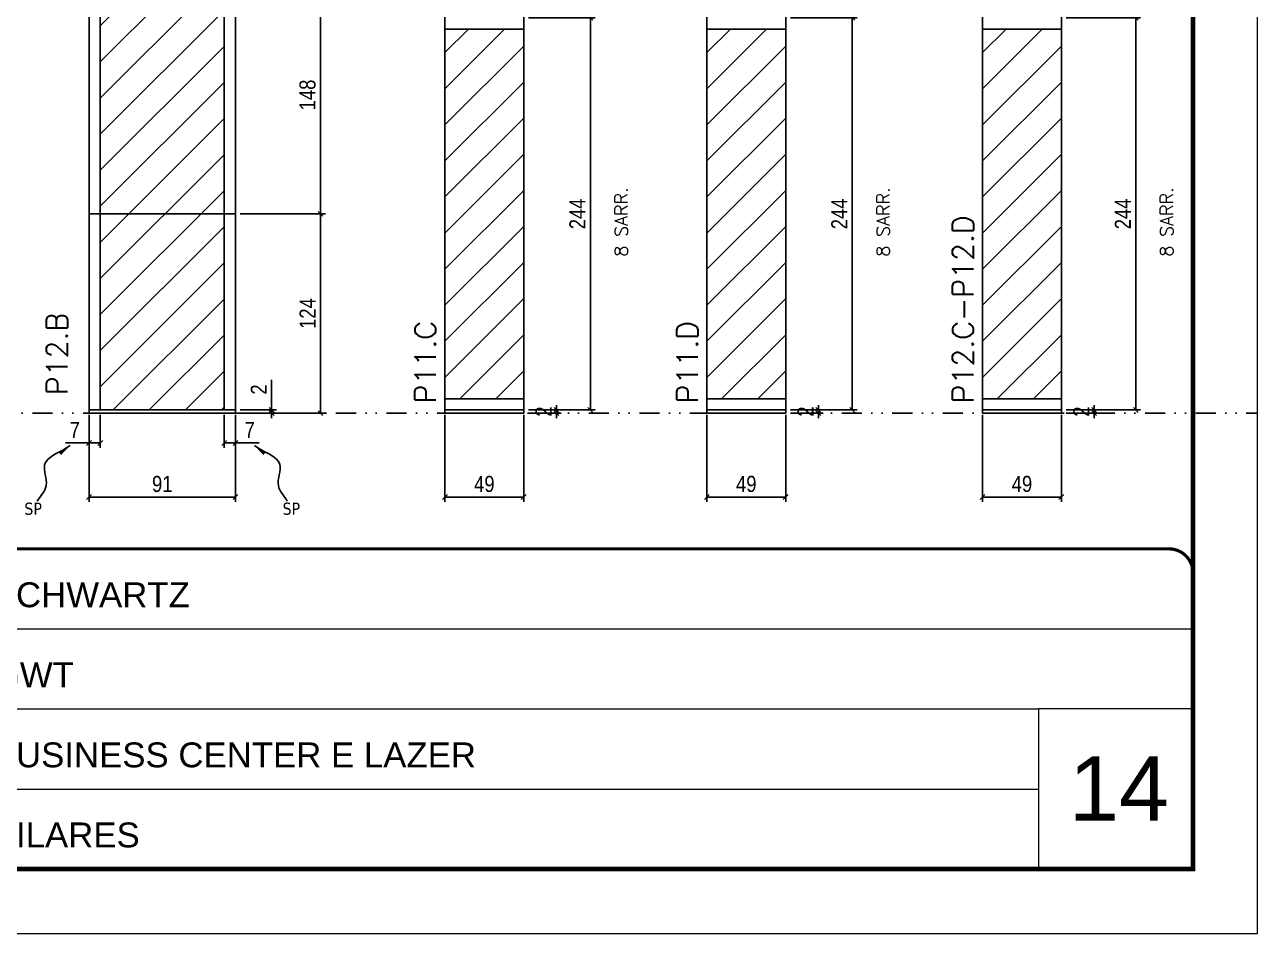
# Model space of a CAD drawing. Extents: x 13379 to 23315, y 867 to 16997.
# Drawn here: x 16703 to 17469, y 12353 to 12918 of the extents above; entities that cross this region are included whole.
import ezdxf

# ---------------------------------------------------------------- set-up
doc = ezdxf.new("R2010")
doc.units = 0
for name, pattern in [('CONTINUO', [0]), ('DASHED', [0.75, 0.5, -0.25]), ('DIVIDE2', [0.625, 0.25, -0.125, 0, -0.125, 0, -0.125]), ('HIDDEN', [0.375, 0.25, -0.125])]:
    doc.linetypes.add(name, pattern=pattern)
for name, color, linetype, lineweight in [('CARIMBO', 255, 'Continuous', 9), ('Folhas', 255, 'Continuous', 9), ('Hachura', 251, 'Continuous', 9), ('SARRAFO DE PRESSAO', 251, 'DASHED', 9), ('Texto Seção', 7, 'Continuous', 15)]:
    doc.layers.add(name, color=color, linetype=linetype, lineweight=lineweight)
for name, color, linetype in [('COTA', 241, 'Continuous'), ('Nível', 160, 'Continuous'), ('Painéis', 200, 'Continuous'), ('SARR_2.2x7', 40, 'Continuous'), ('Sarrafo de Pressão', 42, 'HIDDEN'), ('texto', 7, 'Continuous')]:
    doc.layers.add(name, color=color, linetype=linetype)
doc.styles.add('ARIAL', font='arial.ttf')
doc.styles.add('COTA TECNICA', font='techl___.ttf', dxfattribs={"height": 10})
doc.styles.add('COTA TECNICA-50', font='techl___.ttf', dxfattribs={"height": 10})
doc.styles.add('REGUA-120', font='ROMANS.shx', dxfattribs={"height": 15})
doc.styles.add('ROMANS', font='romans.shx')
doc.styles.get("Standard").update_dxf_attribs({"font": 'arial.ttf'})
doc.dimstyles.new('COTA PAINEL-50', dxfattribs={"dimtxt": 10, "dimasz": 3, "dimexe": 3, "dimexo": 3, "dimgap": 3, "dimtad": 1, "dimdec": 1, "dimzin": 12, "dimdsep": 46, "dimtxsty": 'COTA TECNICA-50', "dimblk1": 'OBLIQUE', "dimblk2": 'OBLIQUE', "dimsah": 1, "dimcen": 0.9, "dimclrd": 4, "dimclre": 4, "dimclrt": 240, "dimadec": 1, "dimazin": 3, "dimtfac": 1, "dimtdec": 1, "dimtmove": 0, "dimatfit": 3, "dimfxl": 1, "dimtolj": 1, "dimtzin": 12, "dimarcsym": 0})
doc.dimstyles.new('PAINEL', dxfattribs={"dimtxt": 10, "dimasz": 3, "dimexe": 3, "dimexo": 3, "dimgap": 3, "dimtad": 1, "dimdec": 1, "dimzin": 12, "dimdsep": 46, "dimtxsty": 'COTA TECNICA', "dimblk1": 'OBLIQUE', "dimblk2": 'OBLIQUE', "dimsah": 1, "dimcen": 0.9, "dimclrd": 4, "dimclre": 4, "dimclrt": 240, "dimadec": 1, "dimazin": 3, "dimtfac": 1, "dimtdec": 1, "dimtmove": 0, "dimatfit": 3, "dimfxl": 1, "dimtolj": 1, "dimtzin": 12, "dimarcsym": 0})
doc.dimstyles.get("Standard").update_dxf_attribs({"dimtxt": 0.18, "dimasz": 0.18, "dimexe": 0.18, "dimexo": 0.0625, "dimgap": 0.09, "dimtad": 0, "dimtih": 1, "dimtoh": 1, "dimdec": 4, "dimzin": 0, "dimdsep": 46, "dimtxsty": 'Standard', "dimcen": 0.09, "dimadec": 0, "dimazin": 0, "dimtfac": 1, "dimtdec": 4, "dimtofl": 0, "dimtmove": 0, "dimatfit": 3, "dimfxl": 1, "dimtolj": 1, "dimtzin": 0, "dimarcsym": 0})

# ---------------------------------------------------------------- blocks, each defined once
blk = doc.blocks.new('9999999999')
at = {"color": 30, "linetype": 'CONTINUO'}
for p, q in [((98564.56, 34379.64), (99583.98, 34379.64)), ((98564.56, 34329.83), (99487.98, 34329.83)), ((99583.98, 34329.83), (99487.98, 34329.83)), ((99487.98, 34329.83), (99487.98, 34230.21)), ((98564.56, 34280.02), (99487.98, 34280.02))]:
    blk.add_line(p, q, dxfattribs=at)
at = {"color": 30, "linetype": 'CONTINUO', "const_width": 2}
blk.add_lwpolyline([(99583.98, 34230.21), (99583.98, 34414.45, 0.414214), (99568.98, 34429.45), (98228.98, 34429.45, 0.414214), (98213.98, 34414.45), (98213.98, 34245.21, 0.414214), (98228.98, 34230.21), (99583.98, 34230.21)], format="xyb", dxfattribs=at)
at = {"layer": 'Folhas'}
blk.add_lwpolyline([(98138.98, 34190.21), (99623.98, 34190.21), (99623.98, 35240.21), (98138.98, 35240.21)], close=True, dxfattribs=at)
at = {"layer": 'Folhas', "color": 30, "const_width": 3}
blk.add_lwpolyline([(98213.98, 34230.21), (99583.98, 34230.21), (99583.98, 35200.21), (98213.98, 35200.21)], close=True, dxfattribs=at)
at = {"color": 7, "linetype": 'Continuous', "ltscale": 5, "style": 'ARIAL'}
for s, height, p in [('SCHWARTZ', 15.483, (98837.68, 34393.13)), ('GWT', 15.483, (98837.68, 34343.32)), ('BUSINESS CENTER E LAZER', 15.4829, (98837.68, 34293.51)), ('PILARES', 15.483, (98837.68, 34243.7))]:
    blk.add_text(s, height=height, dxfattribs=at).set_placement(p)
blk = doc.blocks.new('_Oblique')
at = {"color": 0, "linetype": 'ByBlock', "lineweight": -2}
blk.add_line((-0.5, -0.5), (0.5, 0.5), dxfattribs=at)
blk = doc.blocks.new('*D379')
at = {"layer": 'COTA', "color": 4, "lineweight": -2, "transparency": 16777216}
for p, q in [((17127.21, 12675.44), (17127.21, 12621.27)), ((17176.21, 12675.44), (17176.21, 12621.27)), ((17127.21, 12624.27), (17176.21, 12624.27))]:
    blk.add_line(p, q, dxfattribs=at)
at = {"layer": 'Defpoints', "color": 0, "transparency": 16777216}
for p in [(17127.21, 12678.44), (17176.21, 12678.44), (17176.21, 12624.27)]:
    blk.add_point(p, dxfattribs=at)
at = {"layer": 'COTA', "color": 4, "lineweight": -2, "transparency": 16777216, "xscale": 3, "yscale": 3, "zscale": 3, "rotation": 180}
blk.add_blockref('_Oblique', (17127.21, 12624.27), dxfattribs=at)
at = {"layer": 'COTA', "color": 4, "lineweight": -2, "transparency": 16777216, "xscale": 3, "yscale": 3, "zscale": 3}
blk.add_blockref('_Oblique', (17176.21, 12624.27), dxfattribs=at)
at = {"layer": 'COTA', "color": 240, "transparency": 16777216, "insert": (17151.71, 12632.37), "char_height": 10, "attachment_point": 5, "style": 'COTA TECNICA'}
blk.add_mtext('\\A1;49', dxfattribs=at)
blk = doc.blocks.new('*D380')
at = {"layer": 'COTA', "color": 4, "lineweight": -2, "transparency": 16777216}
for p, q in [((17179.21, 12922.44), (17220.65, 12922.44)), ((17217.65, 12678.44), (17217.65, 12922.44)), ((17179.21, 12678.44), (17220.65, 12678.44))]:
    blk.add_line(p, q, dxfattribs=at)
at = {"layer": 'Defpoints', "color": 0, "transparency": 16777216}
for p in [(17176.21, 12922.44), (17217.65, 12922.44), (17176.21, 12678.44)]:
    blk.add_point(p, dxfattribs=at)
at = {"layer": 'COTA', "color": 4, "lineweight": -2, "transparency": 16777216, "xscale": 3, "yscale": 3, "zscale": 3}
for p, rotation in [((17217.65, 12922.44), 90), ((17217.65, 12678.44), 270)]:
    blk.add_blockref('_Oblique', p, dxfattribs=dict(at, rotation=rotation))
at = {"layer": 'COTA', "color": 240, "transparency": 16777216, "insert": (17209.58, 12800.44), "char_height": 10, "attachment_point": 5, "rotation": 90, "style": 'COTA TECNICA'}
blk.add_mtext('\\A1;244', dxfattribs=at)
blk = doc.blocks.new('*D381')
at = {"layer": 'COTA', "color": 4, "lineweight": -2, "transparency": 16777216}
for p, q in [((17179.21, 12678.44), (17199.56, 12678.44)), ((17196.56, 12678.44), (17196.56, 12681.44)), ((17196.56, 12676.44), (17196.56, 12678.44)), ((17179.21, 12676.44), (17199.56, 12676.44)), ((17196.56, 12676.44), (17196.56, 12673.44))]:
    blk.add_line(p, q, dxfattribs=at)
at = {"layer": 'Defpoints', "color": 0, "transparency": 16777216}
for p in [(17176.21, 12678.44), (17196.56, 12678.44), (17176.21, 12676.44)]:
    blk.add_point(p, dxfattribs=at)
at = {"layer": 'COTA', "color": 4, "lineweight": -2, "transparency": 16777216, "xscale": 3, "yscale": 3, "zscale": 3}
for p, rotation in [((17196.56, 12678.44), 270), ((17196.56, 12676.44), 90)]:
    blk.add_blockref('_Oblique', p, dxfattribs=dict(at, rotation=rotation))
at = {"layer": 'COTA', "color": 240, "transparency": 16777216, "insert": (17188.56, 12677.44), "char_height": 10, "attachment_point": 5, "rotation": 90, "style": 'COTA TECNICA-50'}
blk.add_mtext('\\A1;2', dxfattribs=at)
blk = doc.blocks.new('*D387')
at = {"layer": 'COTA', "color": 4, "lineweight": -2, "transparency": 16777216}
for p, q in [((16743.06, 12675.44), (16743.06, 12621.27)), ((16834.06, 12675.44), (16834.06, 12621.27)), ((16743.06, 12624.27), (16834.06, 12624.27))]:
    blk.add_line(p, q, dxfattribs=at)
at = {"layer": 'Defpoints', "color": 0, "transparency": 16777216}
for p in [(16743.06, 12678.44), (16834.06, 12678.44), (16834.06, 12624.27)]:
    blk.add_point(p, dxfattribs=at)
at = {"layer": 'COTA', "color": 4, "lineweight": -2, "transparency": 16777216, "xscale": 3, "yscale": 3, "zscale": 3, "rotation": 180}
blk.add_blockref('_Oblique', (16743.06, 12624.27), dxfattribs=at)
at = {"layer": 'COTA', "color": 4, "lineweight": -2, "transparency": 16777216, "xscale": 3, "yscale": 3, "zscale": 3}
blk.add_blockref('_Oblique', (16834.06, 12624.27), dxfattribs=at)
at = {"layer": 'COTA', "color": 240, "transparency": 16777216, "insert": (16788.56, 12632.36), "char_height": 10, "attachment_point": 5, "style": 'COTA TECNICA'}
blk.add_mtext('\\A1;91', dxfattribs=at)
blk = doc.blocks.new('*D388')
at = {"layer": 'COTA', "color": 4, "lineweight": -2, "transparency": 16777216}
for p, q in [((16837.06, 12800.44), (16890.01, 12800.44)), ((16887.01, 12676.44), (16887.01, 12800.44)), ((16837.06, 12676.44), (16890.01, 12676.44))]:
    blk.add_line(p, q, dxfattribs=at)
at = {"layer": 'Defpoints', "color": 0, "transparency": 16777216}
for p in [(16834.06, 12800.44), (16887.01, 12800.44), (16834.06, 12676.44)]:
    blk.add_point(p, dxfattribs=at)
at = {"layer": 'COTA', "color": 4, "lineweight": -2, "transparency": 16777216, "xscale": 3, "yscale": 3, "zscale": 3}
for p, rotation in [((16887.01, 12800.44), 90), ((16887.01, 12676.44), 270)]:
    blk.add_blockref('_Oblique', p, dxfattribs=dict(at, rotation=rotation))
at = {"layer": 'COTA', "color": 240, "transparency": 16777216, "insert": (16878.94, 12738.44), "char_height": 10, "attachment_point": 5, "rotation": 90, "style": 'COTA TECNICA-50'}
blk.add_mtext('\\A1;124', dxfattribs=at)
blk = doc.blocks.new('*D389')
at = {"layer": 'COTA', "color": 4, "lineweight": -2, "transparency": 16777216}
for p, q in [((16856.59, 12678.44), (16856.59, 12697.25)), ((16837.06, 12678.44), (16859.59, 12678.44)), ((16856.59, 12676.44), (16856.59, 12678.44)), ((16837.06, 12676.44), (16859.59, 12676.44)), ((16856.59, 12676.44), (16856.59, 12673.44))]:
    blk.add_line(p, q, dxfattribs=at)
at = {"layer": 'Defpoints', "color": 0, "transparency": 16777216}
for p in [(16834.06, 12678.44), (16834.06, 12676.44), (16856.59, 12676.44)]:
    blk.add_point(p, dxfattribs=at)
at = {"layer": 'COTA', "color": 4, "lineweight": -2, "transparency": 16777216, "xscale": 3, "yscale": 3, "zscale": 3}
for p, rotation in [((16856.59, 12678.44), 270), ((16856.59, 12676.44), 90)]:
    blk.add_blockref('_Oblique', p, dxfattribs=dict(at, rotation=rotation))
at = {"layer": 'COTA', "color": 240, "transparency": 16777216, "insert": (16848.59, 12691.19), "char_height": 10, "attachment_point": 5, "rotation": 90, "style": 'COTA TECNICA-50'}
blk.add_mtext('\\A1;2', dxfattribs=at)
blk = doc.blocks.new('*D390')
at = {"layer": 'COTA', "color": 4, "lineweight": -2, "transparency": 16777216}
for p, q in [((16743.06, 12673.44), (16743.06, 12654.93)), ((16750.06, 12675.44), (16750.06, 12654.93)), ((16743.06, 12657.93), (16728.33, 12657.93)), ((16750.06, 12657.93), (16743.06, 12657.93))]:
    blk.add_line(p, q, dxfattribs=at)
at = {"layer": 'Defpoints', "color": 0, "transparency": 16777216}
for p in [(16750.06, 12678.44), (16743.06, 12676.44), (16743.06, 12657.93)]:
    blk.add_point(p, dxfattribs=at)
at = {"layer": 'COTA', "color": 4, "lineweight": -2, "transparency": 16777216, "xscale": 3, "yscale": 3, "zscale": 3, "rotation": 180}
blk.add_blockref('_Oblique', (16743.06, 12657.93), dxfattribs=at)
at = {"layer": 'COTA', "color": 4, "lineweight": -2, "transparency": 16777216, "xscale": 3, "yscale": 3, "zscale": 3}
blk.add_blockref('_Oblique', (16750.06, 12657.93), dxfattribs=at)
at = {"layer": 'COTA', "color": 240, "transparency": 16777216, "insert": (16734.2, 12666.01), "char_height": 10, "attachment_point": 5, "style": 'COTA TECNICA-50'}
blk.add_mtext('\\A1;7', dxfattribs=at)
blk = doc.blocks.new('*D391')
at = {"layer": 'COTA', "color": 4, "lineweight": -2, "transparency": 16777216}
for p, q in [((16827.06, 12675.44), (16827.06, 12654.93)), ((16834.06, 12673.44), (16834.06, 12654.93)), ((16827.06, 12657.93), (16834.06, 12657.93)), ((16834.06, 12657.93), (16848.8, 12657.93))]:
    blk.add_line(p, q, dxfattribs=at)
at = {"layer": 'Defpoints', "color": 0, "transparency": 16777216}
for p in [(16827.06, 12678.44), (16834.06, 12676.44), (16834.06, 12657.93)]:
    blk.add_point(p, dxfattribs=at)
at = {"layer": 'COTA', "color": 4, "lineweight": -2, "transparency": 16777216, "xscale": 3, "yscale": 3, "zscale": 3, "rotation": 180}
blk.add_blockref('_Oblique', (16827.06, 12657.93), dxfattribs=at)
at = {"layer": 'COTA', "color": 4, "lineweight": -2, "transparency": 16777216, "xscale": 3, "yscale": 3, "zscale": 3}
blk.add_blockref('_Oblique', (16834.06, 12657.93), dxfattribs=at)
at = {"layer": 'COTA', "color": 240, "transparency": 16777216, "insert": (16842.93, 12666.01), "char_height": 10, "attachment_point": 5, "style": 'COTA TECNICA-50'}
blk.add_mtext('\\A1;7', dxfattribs=at)
blk = doc.blocks.new('*D361')
at = {"layer": 'COTA', "color": 4, "lineweight": -2, "transparency": 16777216}
for p, q in [((17298.63, 12675.44), (17298.63, 12621.27)), ((17347.63, 12675.44), (17347.63, 12621.27)), ((17298.63, 12624.27), (17347.63, 12624.27))]:
    blk.add_line(p, q, dxfattribs=at)
at = {"layer": 'Defpoints', "color": 0, "transparency": 16777216}
for p in [(17298.63, 12678.44), (17347.63, 12678.44), (17347.63, 12624.27)]:
    blk.add_point(p, dxfattribs=at)
at = {"layer": 'COTA', "color": 4, "lineweight": -2, "transparency": 16777216, "xscale": 3, "yscale": 3, "zscale": 3, "rotation": 180}
blk.add_blockref('_Oblique', (17298.63, 12624.27), dxfattribs=at)
at = {"layer": 'COTA', "color": 4, "lineweight": -2, "transparency": 16777216, "xscale": 3, "yscale": 3, "zscale": 3}
blk.add_blockref('_Oblique', (17347.63, 12624.27), dxfattribs=at)
at = {"layer": 'COTA', "color": 240, "transparency": 16777216, "insert": (17323.13, 12632.37), "char_height": 10, "attachment_point": 5, "style": 'COTA TECNICA'}
blk.add_mtext('\\A1;49', dxfattribs=at)
blk = doc.blocks.new('*D362')
at = {"layer": 'COTA', "color": 4, "lineweight": -2, "transparency": 16777216}
for p, q in [((17350.63, 12922.44), (17396.92, 12922.44)), ((17393.92, 12678.44), (17393.92, 12922.44)), ((17350.63, 12678.44), (17396.92, 12678.44))]:
    blk.add_line(p, q, dxfattribs=at)
at = {"layer": 'Defpoints', "color": 0, "transparency": 16777216}
for p in [(17347.63, 12922.44), (17393.92, 12922.44), (17347.63, 12678.44)]:
    blk.add_point(p, dxfattribs=at)
at = {"layer": 'COTA', "color": 4, "lineweight": -2, "transparency": 16777216, "xscale": 3, "yscale": 3, "zscale": 3}
for p, rotation in [((17393.92, 12922.44), 90), ((17393.92, 12678.44), 270)]:
    blk.add_blockref('_Oblique', p, dxfattribs=dict(at, rotation=rotation))
at = {"layer": 'COTA', "color": 240, "transparency": 16777216, "insert": (17385.85, 12800.44), "char_height": 10, "attachment_point": 5, "rotation": 90, "style": 'COTA TECNICA'}
blk.add_mtext('\\A1;244', dxfattribs=at)
blk = doc.blocks.new('*D364')
at = {"layer": 'COTA', "color": 4, "lineweight": -2, "transparency": 16777216}
for p, q in [((17350.63, 12678.44), (17370.98, 12678.44)), ((17367.98, 12678.44), (17367.98, 12681.44)), ((17367.98, 12676.44), (17367.98, 12678.44)), ((17350.63, 12676.44), (17370.98, 12676.44)), ((17367.98, 12676.44), (17367.98, 12673.44))]:
    blk.add_line(p, q, dxfattribs=at)
at = {"layer": 'Defpoints', "color": 0, "transparency": 16777216}
for p in [(17347.63, 12678.44), (17367.98, 12678.44), (17347.63, 12676.44)]:
    blk.add_point(p, dxfattribs=at)
at = {"layer": 'COTA', "color": 4, "lineweight": -2, "transparency": 16777216, "xscale": 3, "yscale": 3, "zscale": 3}
for p, rotation in [((17367.98, 12678.44), 270), ((17367.98, 12676.44), 90)]:
    blk.add_blockref('_Oblique', p, dxfattribs=dict(at, rotation=rotation))
at = {"layer": 'COTA', "color": 240, "transparency": 16777216, "insert": (17359.98, 12677.44), "char_height": 10, "attachment_point": 5, "rotation": 90, "style": 'COTA TECNICA-50'}
blk.add_mtext('\\A1;2', dxfattribs=at)
blk = doc.blocks.new('*D398')
at = {"layer": 'COTA', "color": 4, "lineweight": -2, "transparency": 16777216}
for p, q in [((16837.06, 12948.44), (16890.01, 12948.44)), ((16887.01, 12800.44), (16887.01, 12948.44)), ((16837.06, 12800.44), (16890.01, 12800.44))]:
    blk.add_line(p, q, dxfattribs=at)
at = {"layer": 'Defpoints', "color": 0, "transparency": 16777216}
for p in [(16834.06, 12948.44), (16887.01, 12948.44), (16834.06, 12800.44)]:
    blk.add_point(p, dxfattribs=at)
at = {"layer": 'COTA', "color": 4, "lineweight": -2, "transparency": 16777216, "xscale": 3, "yscale": 3, "zscale": 3}
for p, rotation in [((16887.01, 12948.44), 90), ((16887.01, 12800.44), 270)]:
    blk.add_blockref('_Oblique', p, dxfattribs=dict(at, rotation=rotation))
at = {"layer": 'COTA', "color": 240, "transparency": 16777216, "insert": (16878.92, 12874.44), "char_height": 10, "attachment_point": 5, "rotation": 90, "style": 'COTA TECNICA'}
blk.add_mtext('\\A1;148', dxfattribs=at)
blk = doc.blocks.new('*D1223')
at = {"layer": 'COTA', "color": 4, "lineweight": -2, "transparency": 16777216}
for p, q in [((16964.34, 12675.44), (16964.34, 12621.27)), ((17013.34, 12675.44), (17013.34, 12621.27)), ((16964.34, 12624.27), (17013.34, 12624.27))]:
    blk.add_line(p, q, dxfattribs=at)
at = {"layer": 'Defpoints', "color": 0, "transparency": 16777216}
for p in [(16964.34, 12678.44), (17013.34, 12678.44), (17013.34, 12624.27)]:
    blk.add_point(p, dxfattribs=at)
at = {"layer": 'COTA', "color": 4, "lineweight": -2, "transparency": 16777216, "xscale": 3, "yscale": 3, "zscale": 3, "rotation": 180}
blk.add_blockref('_Oblique', (16964.34, 12624.27), dxfattribs=at)
at = {"layer": 'COTA', "color": 4, "lineweight": -2, "transparency": 16777216, "xscale": 3, "yscale": 3, "zscale": 3}
blk.add_blockref('_Oblique', (17013.34, 12624.27), dxfattribs=at)
at = {"layer": 'COTA', "color": 240, "transparency": 16777216, "insert": (16988.84, 12632.37), "char_height": 10, "attachment_point": 5, "style": 'COTA TECNICA'}
blk.add_mtext('\\A1;49', dxfattribs=at)
blk = doc.blocks.new('*D1224')
at = {"layer": 'COTA', "color": 4, "lineweight": -2, "transparency": 16777216}
for p, q in [((17016.34, 12922.44), (17057.78, 12922.44)), ((17054.78, 12678.44), (17054.78, 12922.44)), ((17016.34, 12678.44), (17057.78, 12678.44))]:
    blk.add_line(p, q, dxfattribs=at)
at = {"layer": 'Defpoints', "color": 0, "transparency": 16777216}
for p in [(17013.34, 12922.44), (17054.78, 12922.44), (17013.34, 12678.44)]:
    blk.add_point(p, dxfattribs=at)
at = {"layer": 'COTA', "color": 4, "lineweight": -2, "transparency": 16777216, "xscale": 3, "yscale": 3, "zscale": 3}
for p, rotation in [((17054.78, 12922.44), 90), ((17054.78, 12678.44), 270)]:
    blk.add_blockref('_Oblique', p, dxfattribs=dict(at, rotation=rotation))
at = {"layer": 'COTA', "color": 240, "transparency": 16777216, "insert": (17046.71, 12800.44), "char_height": 10, "attachment_point": 5, "rotation": 90, "style": 'COTA TECNICA'}
blk.add_mtext('\\A1;244', dxfattribs=at)
blk = doc.blocks.new('*D1225')
at = {"layer": 'COTA', "color": 4, "lineweight": -2, "transparency": 16777216}
for p, q in [((17016.34, 12678.44), (17036.69, 12678.44)), ((17033.69, 12678.44), (17033.69, 12681.44)), ((17033.69, 12676.44), (17033.69, 12678.44)), ((17016.34, 12676.44), (17036.69, 12676.44)), ((17033.69, 12676.44), (17033.69, 12673.44))]:
    blk.add_line(p, q, dxfattribs=at)
at = {"layer": 'Defpoints', "color": 0, "transparency": 16777216}
for p in [(17013.34, 12678.44), (17033.69, 12678.44), (17013.34, 12676.44)]:
    blk.add_point(p, dxfattribs=at)
at = {"layer": 'COTA', "color": 4, "lineweight": -2, "transparency": 16777216, "xscale": 3, "yscale": 3, "zscale": 3}
for p, rotation in [((17033.69, 12678.44), 270), ((17033.69, 12676.44), 90)]:
    blk.add_blockref('_Oblique', p, dxfattribs=dict(at, rotation=rotation))
at = {"layer": 'COTA', "color": 240, "transparency": 16777216, "insert": (17025.69, 12677.44), "char_height": 10, "attachment_point": 5, "rotation": 90, "style": 'COTA TECNICA-50'}
blk.add_mtext('\\A1;2', dxfattribs=at)

msp = doc.modelspace()

# ---------------------------------------------------------------- hatches: boundary and pattern name
at = {"layer": 'Hachura', "linetype": 'ByBlock'}
h = msp.add_hatch(dxfattribs=at)
h.set_pattern_fill('ANSI31', color=256, scale=5)
h.set_pattern_definition([(45, (-141.126, 0), (-11.22532, 11.22532), [])])
h.paths.add_polyline_path([(16750.06, 12678.44), (16827.06, 12678.44), (16827.06, 12800.44), (16750.06, 12800.44)])
h.paths.add_polyline_path([(16750.06, 12800.44), (16827.06, 12800.44), (16827.06, 12948.44), (16750.06, 12948.44)])
h = msp.add_hatch(dxfattribs=at)
h.set_pattern_fill('ANSI31', color=256, scale=5)
h.paths.add_polyline_path([(17013.34, 12915.44), (16964.34, 12915.44), (16964.34, 12685.44), (17013.34, 12685.44)])
h = msp.add_hatch(dxfattribs=at)
h.set_pattern_fill('ANSI31', color=256, scale=5)
h.set_pattern_definition([(45, (162.87, -5e-12), (-11.22532, 11.22532), [])])
h.paths.add_polyline_path([(17176.21, 12915.44), (17127.21, 12915.44), (17127.21, 12685.44), (17176.21, 12685.44)])
h = msp.add_hatch(dxfattribs=at)
h.set_pattern_fill('ANSI31', color=256, scale=5)
h.set_pattern_definition([(45, (334.293, -5e-12), (-11.22532, 11.22532), [])])
h.paths.add_polyline_path([(17347.63, 12915.44), (17298.63, 12915.44), (17298.63, 12685.44), (17347.63, 12685.44)])

# ---------------------------------------------------------------- linework, layer by layer
at = {"layer": 'Nível', "color": 4, "linetype": 'DIVIDE2', "ltscale": 50}
msp.add_line((15984.5, 12676.44), (17469.5, 12676.44), dxfattribs=at)
at = {"layer": 'Painéis'}
for p, q in [((16743.06, 12800.44), (16743.06, 12948.44)), ((16834.06, 12948.44), (16834.06, 12800.44)), ((16834.06, 12800.44), (16743.06, 12800.44))]:
    msp.add_line(p, q, dxfattribs=at)
for points in [[(17127.21, 12678.44), (17176.21, 12678.44), (17176.21, 13161.44), (17127.21, 13161.44)], [(16964.34, 12678.44), (17013.34, 12678.44), (17013.34, 13141.44), (16964.34, 13141.44)], [(17298.63, 12678.44), (17347.63, 12678.44), (17347.63, 13121.44), (17298.63, 13121.44)], [(16743.06, 12678.44), (16834.06, 12678.44), (16834.06, 12800.44), (16743.06, 12800.44)], [(16743.06, 12678.44), (16834.06, 12678.44), (16834.06, 12676.44), (16743.06, 12676.44)], [(16964.34, 12678.44), (17013.34, 12678.44), (17013.34, 12676.44), (16964.34, 12676.44)], [(17127.21, 12678.44), (17176.21, 12678.44), (17176.21, 12676.44), (17127.21, 12676.44)], [(17298.63, 12678.44), (17347.63, 12678.44), (17347.63, 12676.44), (17298.63, 12676.44)]]:
    msp.add_lwpolyline(points, close=True, dxfattribs=at)
at = {"layer": 'SARR_2.2x7', "linetype": 'ByBlock'}
for p, q in [((16964.34, 12915.44), (17013.34, 12915.44)), ((17127.21, 12915.44), (17176.21, 12915.44)), ((17298.63, 12915.44), (17347.63, 12915.44)), ((16964.34, 12685.44), (17013.34, 12685.44)), ((17127.21, 12685.44), (17176.21, 12685.44)), ((17298.63, 12685.44), (17347.63, 12685.44))]:
    msp.add_line(p, q, dxfattribs=at)
at = {"layer": 'Sarrafo de Pressão'}
for p, q in [((16750.06, 12800.44), (16750.06, 12948.44)), ((16827.06, 12800.44), (16827.06, 12948.44)), ((16750.06, 12678.44), (16750.06, 12800.44)), ((16827.06, 12678.44), (16827.06, 12800.44))]:
    msp.add_line(p, q, dxfattribs=at)

# ---------------------------------------------------------------- block references
at = {"layer": 'SARRAFO DE PRESSAO', "color": 6, "linetype": 'ByBlock'}
msp.add_blockref('9999999999', (-82154.48, -21837.41), dxfattribs=at)

# ---------------------------------------------------------------- texts
at = {"layer": 'CARIMBO', "style": 'ARIAL'}
msp.add_text('14', height=40, dxfattribs=at).set_placement((17352.36, 12422.94))
at = {"layer": 'texto', "color": 0, "char_height": 7.5, "attachment_point": 5}
for insert in [(16708.29, 12616.95), (16868.84, 12616.95)]:
    msp.add_mtext('{\\fTahoma|b0|i0|c0|p34;\\C4;SP}', dxfattribs=dict(at, insert=insert))
at = {"layer": 'Texto Seção', "linetype": 'Continuous', "style": 'ROMANS'}
for p in [(17077.95, 12773.82), (17240.82, 12773.82), (17417.09, 12773.82)]:
    msp.add_text('8 SARR.', height=8, rotation=90, dxfattribs=at).set_placement(p)
at = {"layer": 'Texto Seção', "char_height": 13, "width": 285.3299, "rotation": 90, "style": 'REGUA-120'}
for s, insert, attachment_point in [('P12.C-P12.D', (17279.95, 12682.59), 1), ('P12.B', (16729.59, 12687.7), 7), ('P11.C', (16945.66, 12682.59), 1), ('P11.D', (17108.53, 12682.59), 1)]:
    msp.add_mtext(s, dxfattribs=dict(at, insert=insert, attachment_point=attachment_point))

# ---------------------------------------------------------------- dimensions: what is measured, and where the dimension line sits
at = {"layer": 'COTA'}
for base, p1, p2, angle, dimstyle, picture, middle in [((16887.01, 12948.44), (16834.06, 12800.44), (16834.06, 12948.44), 90, 'PAINEL', '*D398', (16878.92, 12874.44)), ((16887.01, 12800.44), (16834.06, 12676.44), (16834.06, 12800.44), 90, 'COTA PAINEL-50', '*D388', (16878.94, 12738.44)), ((16743.06, 12657.93), (16750.06, 12678.44), (16743.06, 12676.44), 180, 'COTA PAINEL-50', '*D390', (16734.2, 12666.01))]:
    dim = msp.add_linear_dim(base=base, p1=p1, p2=p2, angle=angle, dimstyle=dimstyle, dxfattribs=at)
    dim.commit()
    dim.dimension.update_dxf_attribs({"geometry": picture, "text_midpoint": middle})
for base, p1, p2, picture, middle in [((17054.78, 12922.44), (17013.34, 12678.44), (17013.34, 12922.44), '*D1224', (17046.71, 12800.44)), ((17217.65, 12922.44), (17176.21, 12678.44), (17176.21, 12922.44), '*D380', (17209.58, 12800.44)), ((17393.92, 12922.44), (17347.63, 12678.44), (17347.63, 12922.44), '*D362', (17385.85, 12800.44))]:
    dim = msp.add_linear_dim(base=base, p1=p1, p2=p2, angle=90, dimstyle='PAINEL', override={"dimarcsym": 2}, dxfattribs=at)
    dim.commit()
    dim.dimension.update_dxf_attribs({"geometry": picture, "text_midpoint": middle})
for base, p1, p2, picture, middle in [((16856.59, 12676.44), (16834.06, 12678.44), (16834.06, 12676.44), '*D389', (16856.59, 12691.19)), ((17033.69, 12678.44), (17013.34, 12676.44), (17013.34, 12678.44), '*D1225', (17033.69, 12677.44)), ((17196.56, 12678.44), (17176.21, 12676.44), (17176.21, 12678.44), '*D381', (17196.56, 12677.44)), ((17367.98, 12678.44), (17347.63, 12676.44), (17347.63, 12678.44), '*D364', (17367.98, 12677.44))]:
    dim = msp.add_linear_dim(base=base, p1=p1, p2=p2, angle=90, dimstyle='COTA PAINEL-50', dxfattribs=at)
    dim.commit()
    dim.dimension.update_dxf_attribs({"geometry": picture, "text_midpoint": middle, "dimtype": 160})
for base, p1, p2, picture, middle in [((16834.06, 12624.27), (16743.06, 12678.44), (16834.06, 12678.44), '*D387', (16788.56, 12632.36)), ((17013.34, 12624.27), (16964.34, 12678.44), (17013.34, 12678.44), '*D1223', (16988.84, 12632.37)), ((17176.21, 12624.27), (17127.21, 12678.44), (17176.21, 12678.44), '*D379', (17151.71, 12632.37)), ((17347.63, 12624.27), (17298.63, 12678.44), (17347.63, 12678.44), '*D361', (17323.13, 12632.37))]:
    dim = msp.add_linear_dim(base=base, p1=p1, p2=p2, dimstyle='PAINEL', override={"dimarcsym": 2}, dxfattribs=at)
    dim.commit()
    dim.dimension.update_dxf_attribs({"geometry": picture, "text_midpoint": middle})
dim = msp.add_linear_dim(base=(16834.06, 12657.93), p1=(16827.06, 12678.44), p2=(16834.06, 12676.44), dimstyle='COTA PAINEL-50', dxfattribs=at)
dim.commit()
dim.dimension.update_dxf_attribs({"geometry": '*D391', "text_midpoint": (16842.93, 12666.01)})

# ---------------------------------------------------------------- leaders
at = {"layer": 'COTA', "path_type": 1}
for points in [[(16731.24, 12656.26), (16715.45, 12644.43), (16716.38, 12631.42), (16710.82, 12621.64)], [(16845.89, 12656.26), (16861.68, 12644.43), (16860.75, 12631.42), (16866.31, 12621.64)]]:
    msp.add_leader(points, dimstyle='Standard', override={"dimasz": 8}, dxfattribs=at)

doc.saveas('drawing.dxf')
